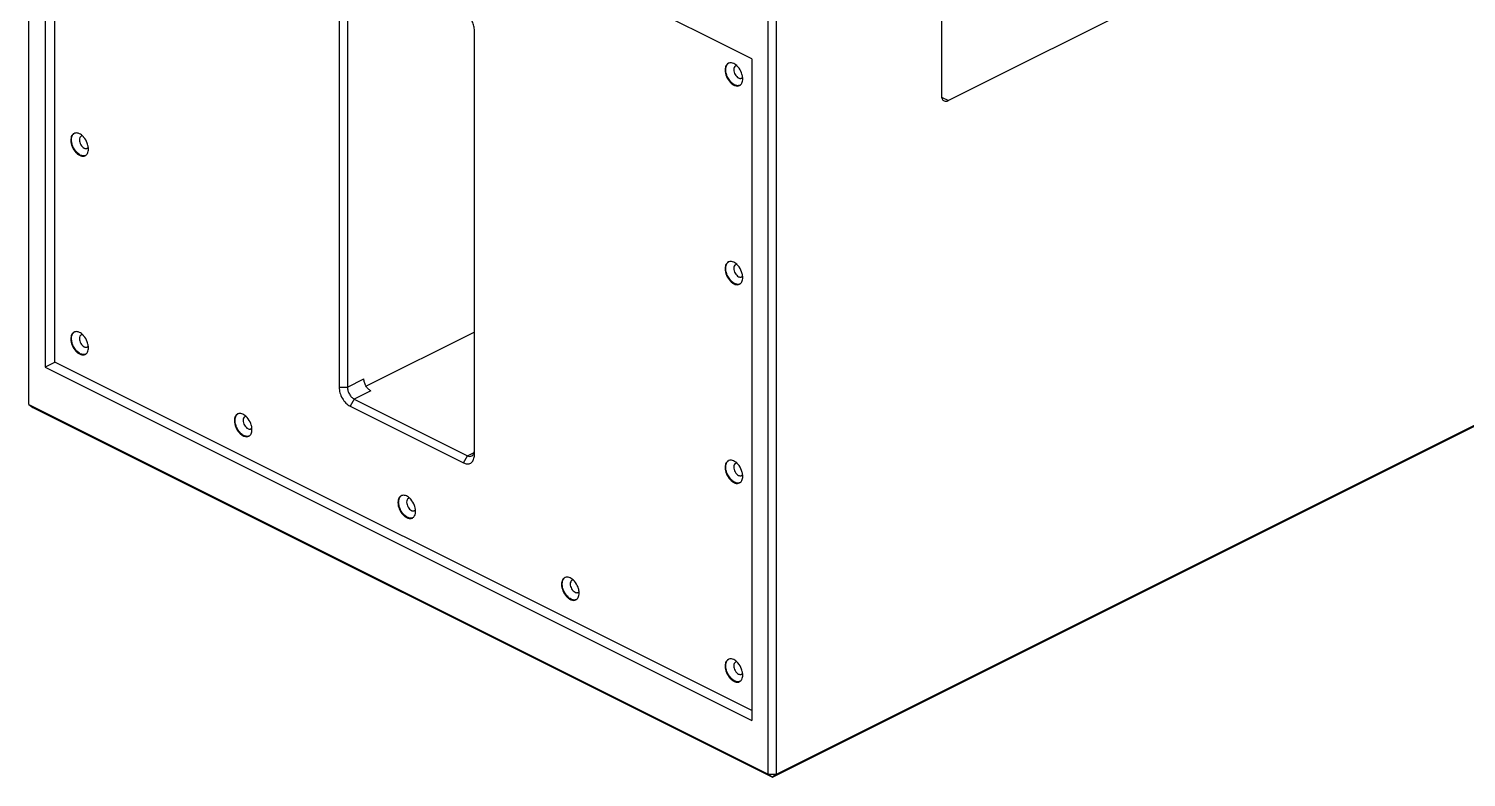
# Model space of a CAD drawing. Header units: millimetres. Extents: x 208114 to 212367, y 170574 to 176275.
# Drawn here: x 211135 to 211904, y 173254 to 173655 of the extents above; entities that cross this region are included whole.
import ezdxf

# ---------------------------------------------------------------- set-up
doc = ezdxf.new("R2010")
doc.units = ezdxf.units.MM
doc.header["$LTSCALE"] = 10

msp = doc.modelspace()

# ---------------------------------------------------------------- linework, layer by layer
for p, q in [((211134.78, 173453.59), (211134.78, 173871.95)), ((211521.63, 173638.48), (211143.6, 173827.49)), ((211143.6, 173827.49), (211143.6, 173473.5)), ((211148.75, 173476.24), (211148.75, 173824.92)), ((211887.89, 173746.63), (211626.8, 173616.08)), ((211623.12, 173716.03), (211623.12, 173618.75)), ((211300.84, 173689.78), (211300.84, 173462.8)), ((211305.26, 173689.78), (211305.26, 173462.8)), ((211530.45, 173255.76), (211530.45, 173671.9)), ((211534.87, 173255.76), (211534.87, 173671.9)), ((211373.21, 173426.61), (211373.21, 173653.6)), ((211521.63, 173638.48), (211521.63, 173284.49)), ((211623.2, 173617.88), (211626.8, 173616.08)), ((211373.21, 173492.27), (211315.28, 173463.3)), ((211534.87, 173255.76), (211998.21, 173487.42)), ((211532.66, 173254.16), (211996, 173485.83)), ((211148.92, 173476.16), (211143.6, 173473.5)), ((211143.6, 173473.5), (211521.63, 173284.49)), ((211521.63, 173289.8), (211148.75, 173476.24)), ((211305.26, 173462.8), (211314.08, 173467.21)), ((211300.84, 173462.8), (211305.26, 173462.8)), ((211317.76, 173460.87), (211308.94, 173456.45)), ((211134.78, 173453.59), (211530.45, 173255.76)), ((211134.78, 173453.59), (211136.99, 173451.99)), ((211136.99, 173451.99), (211532.66, 173254.16)), ((211308.94, 173456.45), (211306.73, 173452.65)), ((211306.73, 173452.65), (211367.33, 173422.35)), ((211308.94, 173456.45), (211369.54, 173426.15)), ((211367.33, 173422.35), (211369.54, 173426.15)), ((211369.54, 173426.15), (211373.13, 173427.95)), ((211530.45, 173255.76), (211534.87, 173255.76)), ((211530.45, 173255.76), (211532.66, 173254.16)), ((211534.87, 173255.76), (211532.66, 173254.16))]:
    msp.add_line(p, q)
for centre, radius, start, end in [((211510.21, 173633.83), 2.5, 110.59921, 116.59461), ((211515.58, 173629.34), 1.38, 296.56026, 305.93559), ((211160.13, 173596.3), 2.5, 110.65727, 116.59214), ((211165.5, 173591.8), 1.38, 296.56026, 305.93559), ((211510.21, 173527.54), 2.5, 110.59921, 116.59461), ((211515.58, 173523.05), 1.38, 296.56026, 305.93559), ((211160.13, 173490.01), 2.5, 110.59921, 116.59461), ((211165.5, 173485.51), 1.38, 296.56026, 305.93559), ((211247.65, 173446.25), 2.5, 110.65727, 116.59214), ((211253.02, 173441.75), 1.38, 296.56026, 305.93559), ((211364.98, 173426.61), 8.24, 355.11215, 0.04405), ((211510.21, 173421.26), 2.5, 110.65727, 116.59214), ((211515.58, 173416.76), 1.38, 296.56026, 305.93559), ((211335.17, 173402.49), 2.5, 110.65727, 116.59214), ((211340.54, 173397.99), 1.38, 296.56026, 305.93559), ((211422.69, 173358.73), 2.5, 110.65727, 116.59214), ((211428.06, 173354.23), 1.38, 296.56026, 305.93559), ((211510.21, 173314.97), 2.5, 110.59921, 116.59461), ((211515.58, 173310.47), 1.38, 296.56026, 305.93559)]:
    msp.add_arc(centre, radius, start, end)
for points, knots in [([(211373.21, 173653.6), (211373.21, 173654.4), (211372.99, 173656.05), (211371.89, 173659.2), (211370.4, 173661.36), (211369.15, 173662.48)], [0, 0, 0, 0, 0.239003, 0.495843, 1, 1, 1, 1]), ([(211509.09, 173636.06), (211508.82, 173635.93), (211508.31, 173635.54), (211507.76, 173634.69), (211507.43, 173633.64), (211507.36, 173632.87), (211507.36, 173632.46)], [0, 0, 0, 0, 0.217172, 0.450372, 0.710451, 1, 1, 1, 1]), ([(211507.73, 173632.65), (211507.73, 173633.33), (211507.9, 173634.61), (211508.65, 173635.7), (211509.11, 173636.04)], [0, 0, 0, 0, 0.54773, 1, 1, 1, 1]), ([(211513.55, 173634.84), (211513.22, 173635.14), (211512.53, 173635.67), (211511.43, 173636.2), (211510.33, 173636.4), (211509.64, 173636.28), (211509.33, 173636.17)], [0, 0, 0, 0, 0.292329, 0.554774, 0.78788, 1, 1, 1, 1]), ([(211512.94, 173634.62), (211512.64, 173634.47), (211512.1, 173633.84), (211511.99, 173633.07), (211511.99, 173632.65)], [0, 0, 0, 0, 0.448376, 1, 1, 1, 1]), ([(211513.63, 173634.77), (211513.57, 173634.77), (211513.33, 173634.76), (211513.1, 173634.7), (211512.94, 173634.62)], [0, 0, 0, 0, 0.259294, 1, 1, 1, 1]), ([(211514.23, 173634.15), (211514.17, 173634.22), (211513.96, 173634.45), (211513.73, 173634.68), (211513.55, 173634.84)], [0, 0, 0, 0, 0.254321, 1, 1, 1, 1]), ([(211516.54, 173629.67), (211516.44, 173630.08), (211515.95, 173631.7), (211515.07, 173633.2), (211514.23, 173634.15)], [0, 0, 0, 0, 0.248966, 1, 1, 1, 1]), ([(211507.36, 173632.46), (211507.36, 173631.29), (211507.93, 173628.89), (211509.52, 173626.33), (211511.22, 173624.79), (211512.55, 173624.06), (211513.87, 173623.8), (211514.7, 173623.98), (211515.05, 173624.16)], [0, 0, 0, 0, 0.274451, 0.560714, 0.691891, 0.808261, 0.909278, 1, 1, 1, 1]), ([(211512.44, 173624.53), (211511.77, 173624.86), (211510.49, 173625.87), (211509.01, 173627.85), (211508.01, 173630.17), (211507.73, 173631.84), (211507.73, 173632.65)], [0, 0, 0, 0, 0.229704, 0.488217, 0.753177, 1, 1, 1, 1]), ([(211511.99, 173632.65), (211511.99, 173632.21), (211512.15, 173631.3), (211512.7, 173630.02), (211513.5, 173628.94), (211514.2, 173628.39), (211514.57, 173628.21)], [0, 0, 0, 0, 0.246793, 0.511785, 0.770324, 1, 1, 1, 1]), ([(211514.57, 173628.21), (211514.65, 173628.17), (211514.96, 173628.03), (211515.3, 173627.95), (211515.55, 173627.96)], [0, 0, 0, 0, 0.268595, 1, 1, 1, 1]), ([(211515.55, 173627.96), (211515.61, 173627.96), (211515.83, 173627.97), (211516.05, 173628.03), (211516.2, 173628.11)], [0, 0, 0, 0, 0.258265, 1, 1, 1, 1]), ([(211515.87, 173624.81), (211516.02, 173624.98), (211516.6, 173625.86), (211516.78, 173626.95), (211516.78, 173627.76)], [0, 0, 0, 0, 0.223321, 1, 1, 1, 1]), ([(211516.71, 173628.71), (211516.7, 173628.79), (211516.66, 173629.11), (211516.6, 173629.43), (211516.54, 173629.67)], [0, 0, 0, 0, 0.245896, 1, 1, 1, 1]), ([(211516.78, 173627.76), (211516.78, 173627.84), (211516.77, 173628.15), (211516.74, 173628.47), (211516.71, 173628.71)], [0, 0, 0, 0, 0.243962, 1, 1, 1, 1]), ([(211514.57, 173624.09), (211514.4, 173624.07), (211513.67, 173624.05), (211512.94, 173624.28), (211512.44, 173624.53)], [0, 0, 0, 0, 0.230902, 1, 1, 1, 1]), ([(211515.05, 173624.16), (211515.28, 173624.27), (211515.57, 173624.48), (211515.81, 173624.74), (211515.87, 173624.81)], [0, 0, 0, 0, 0.743858, 1, 1, 1, 1]), ([(211623.12, 173618.75), (211623.12, 173618.15), (211623.28, 173617.04), (211624.04, 173616.15), (211624.47, 173615.94)], [0, 0, 0, 0, 0.551671, 1, 1, 1, 1]), ([(211624.47, 173615.94), (211624.81, 173615.77), (211625.64, 173615.63), (211626.42, 173615.89), (211626.8, 173616.08)], [0, 0, 0, 0, 0.463873, 1, 1, 1, 1]), ([(211159.01, 173598.53), (211158.74, 173598.39), (211158.23, 173598), (211157.68, 173597.16), (211157.35, 173596.1), (211157.28, 173595.33), (211157.28, 173594.93)], [0, 0, 0, 0, 0.21714, 0.450336, 0.710439, 1, 1, 1, 1]), ([(211157.65, 173595.11), (211157.65, 173595.8), (211157.82, 173597.07), (211158.57, 173598.17), (211159.03, 173598.5)], [0, 0, 0, 0, 0.54773, 1, 1, 1, 1]), ([(211162.36, 173586.99), (211161.69, 173587.33), (211160.41, 173588.33), (211158.93, 173590.31), (211157.93, 173592.64), (211157.65, 173594.31), (211157.65, 173595.11)], [0, 0, 0, 0, 0.229704, 0.488217, 0.753177, 1, 1, 1, 1]), ([(211163.46, 173597.32), (211163.13, 173597.62), (211162.44, 173598.14), (211161.34, 173598.66), (211160.25, 173598.86), (211159.56, 173598.75), (211159.25, 173598.63)], [0, 0, 0, 0, 0.292244, 0.554628, 0.787758, 1, 1, 1, 1]), ([(211162.86, 173597.08), (211162.56, 173596.93), (211162.02, 173596.3), (211161.92, 173595.53), (211161.92, 173595.11)], [0, 0, 0, 0, 0.448376, 1, 1, 1, 1]), ([(211161.92, 173595.11), (211161.92, 173594.67), (211162.07, 173593.76), (211162.62, 173592.49), (211163.43, 173591.4), (211164.13, 173590.85), (211164.49, 173590.67)], [0, 0, 0, 0, 0.246793, 0.511785, 0.770324, 1, 1, 1, 1]), ([(211163.55, 173597.23), (211163.49, 173597.23), (211163.25, 173597.22), (211163.02, 173597.16), (211162.86, 173597.08)], [0, 0, 0, 0, 0.259262, 1, 1, 1, 1]), ([(211164.14, 173596.63), (211164.08, 173596.69), (211163.87, 173596.93), (211163.64, 173597.15), (211163.46, 173597.32)], [0, 0, 0, 0, 0.254355, 1, 1, 1, 1]), ([(211166.46, 173592.13), (211166.37, 173592.55), (211165.87, 173594.17), (211164.98, 173595.68), (211164.14, 173596.63)], [0, 0, 0, 0, 0.24904, 1, 1, 1, 1]), ([(211157.28, 173594.93), (211157.28, 173593.75), (211157.85, 173591.35), (211159.44, 173588.79), (211161.15, 173587.25), (211162.47, 173586.52), (211163.79, 173586.26), (211164.62, 173586.45), (211164.97, 173586.62)], [0, 0, 0, 0, 0.274451, 0.560714, 0.691891, 0.808261, 0.909278, 1, 1, 1, 1]), ([(211164.49, 173590.67), (211164.57, 173590.63), (211164.88, 173590.49), (211165.23, 173590.42), (211165.48, 173590.42)], [0, 0, 0, 0, 0.268595, 1, 1, 1, 1]), ([(211165.48, 173590.42), (211165.53, 173590.42), (211165.75, 173590.43), (211165.97, 173590.49), (211166.12, 173590.57)], [0, 0, 0, 0, 0.258265, 1, 1, 1, 1]), ([(211165.79, 173587.27), (211165.94, 173587.45), (211166.52, 173588.32), (211166.7, 173589.41), (211166.7, 173590.22)], [0, 0, 0, 0, 0.223321, 1, 1, 1, 1]), ([(211166.64, 173591.17), (211166.63, 173591.25), (211166.58, 173591.57), (211166.52, 173591.9), (211166.46, 173592.13)], [0, 0, 0, 0, 0.245889, 1, 1, 1, 1]), ([(211166.7, 173590.22), (211166.7, 173590.3), (211166.69, 173590.62), (211166.67, 173590.93), (211166.64, 173591.17)], [0, 0, 0, 0, 0.243954, 1, 1, 1, 1]), ([(211164.5, 173586.55), (211164.33, 173586.53), (211163.59, 173586.51), (211162.86, 173586.74), (211162.36, 173586.99)], [0, 0, 0, 0, 0.230902, 1, 1, 1, 1]), ([(211164.97, 173586.62), (211165.2, 173586.74), (211165.49, 173586.95), (211165.73, 173587.2), (211165.79, 173587.27)], [0, 0, 0, 0, 0.743858, 1, 1, 1, 1]), ([(211509.09, 173529.78), (211508.82, 173529.64), (211508.31, 173529.25), (211507.76, 173528.41), (211507.43, 173527.35), (211507.36, 173526.58), (211507.36, 173526.18)], [0, 0, 0, 0, 0.217172, 0.450372, 0.710451, 1, 1, 1, 1]), ([(211507.36, 173526.18), (211507.36, 173525), (211507.93, 173522.6), (211509.52, 173520.04), (211511.22, 173518.5), (211512.55, 173517.77), (211513.87, 173517.51), (211514.7, 173517.7), (211515.05, 173517.87)], [0, 0, 0, 0, 0.274458, 0.560727, 0.691904, 0.808273, 0.909286, 1, 1, 1, 1]), ([(211507.73, 173526.36), (211507.73, 173527.05), (211507.9, 173528.32), (211508.65, 173529.42), (211509.11, 173529.75)], [0, 0, 0, 0, 0.54773, 1, 1, 1, 1]), ([(211512.44, 173518.24), (211511.77, 173518.58), (211510.49, 173519.58), (211509.01, 173521.56), (211508.01, 173523.89), (211507.73, 173525.56), (211507.73, 173526.36)], [0, 0, 0, 0, 0.229704, 0.488217, 0.753177, 1, 1, 1, 1]), ([(211513.55, 173528.55), (211513.22, 173528.85), (211512.53, 173529.38), (211511.43, 173529.91), (211510.33, 173530.11), (211509.64, 173530), (211509.33, 173529.88)], [0, 0, 0, 0, 0.292329, 0.554774, 0.78788, 1, 1, 1, 1]), ([(211512.94, 173528.33), (211512.64, 173528.18), (211512.1, 173527.55), (211511.99, 173526.78), (211511.99, 173526.36)], [0, 0, 0, 0, 0.448376, 1, 1, 1, 1]), ([(211511.99, 173526.36), (211511.99, 173525.92), (211512.15, 173525.01), (211512.7, 173523.74), (211513.5, 173522.65), (211514.2, 173522.1), (211514.57, 173521.92)], [0, 0, 0, 0, 0.246793, 0.511785, 0.770324, 1, 1, 1, 1]), ([(211513.63, 173528.48), (211513.57, 173528.48), (211513.33, 173528.47), (211513.1, 173528.41), (211512.94, 173528.33)], [0, 0, 0, 0, 0.259294, 1, 1, 1, 1]), ([(211514.23, 173527.87), (211514.17, 173527.93), (211513.96, 173528.16), (211513.73, 173528.39), (211513.55, 173528.55)], [0, 0, 0, 0, 0.254321, 1, 1, 1, 1]), ([(211516.54, 173523.38), (211516.44, 173523.79), (211515.95, 173525.41), (211515.07, 173526.91), (211514.23, 173527.87)], [0, 0, 0, 0, 0.248966, 1, 1, 1, 1]), ([(211514.57, 173517.8), (211514.4, 173517.78), (211513.67, 173517.76), (211512.94, 173517.99), (211512.44, 173518.24)], [0, 0, 0, 0, 0.230902, 1, 1, 1, 1]), ([(211514.57, 173521.92), (211514.65, 173521.88), (211514.96, 173521.74), (211515.3, 173521.67), (211515.55, 173521.67)], [0, 0, 0, 0, 0.268595, 1, 1, 1, 1]), ([(211515.05, 173517.87), (211515.27, 173517.98), (211515.56, 173518.19), (211515.8, 173518.44), (211515.85, 173518.5)], [0, 0, 0, 0, 0.744044, 1, 1, 1, 1]), ([(211515.55, 173521.67), (211515.61, 173521.67), (211515.83, 173521.68), (211516.05, 173521.74), (211516.2, 173521.82)], [0, 0, 0, 0, 0.258265, 1, 1, 1, 1]), ([(211515.85, 173518.5), (211516.01, 173518.68), (211516.6, 173519.56), (211516.78, 173520.66), (211516.78, 173521.47)], [0, 0, 0, 0, 0.223181, 1, 1, 1, 1]), ([(211516.71, 173522.42), (211516.7, 173522.5), (211516.66, 173522.82), (211516.6, 173523.14), (211516.54, 173523.38)], [0, 0, 0, 0, 0.245896, 1, 1, 1, 1]), ([(211516.78, 173521.47), (211516.78, 173521.55), (211516.77, 173521.86), (211516.74, 173522.18), (211516.71, 173522.42)], [0, 0, 0, 0, 0.243962, 1, 1, 1, 1]), ([(211159.01, 173492.24), (211158.74, 173492.1), (211158.23, 173491.71), (211157.68, 173490.87), (211157.35, 173489.81), (211157.28, 173489.04), (211157.28, 173488.64)], [0, 0, 0, 0, 0.217172, 0.450372, 0.710451, 1, 1, 1, 1]), ([(211157.28, 173488.64), (211157.28, 173487.46), (211157.85, 173485.07), (211159.44, 173482.5), (211161.15, 173480.96), (211162.47, 173480.23), (211163.79, 173479.97), (211164.62, 173480.16), (211164.97, 173480.33)], [0, 0, 0, 0, 0.274451, 0.560714, 0.691891, 0.808261, 0.909278, 1, 1, 1, 1]), ([(211157.65, 173488.82), (211157.65, 173489.51), (211157.82, 173490.78), (211158.57, 173491.88), (211159.03, 173492.21)], [0, 0, 0, 0, 0.54773, 1, 1, 1, 1]), ([(211162.36, 173480.7), (211161.69, 173481.04), (211160.41, 173482.04), (211158.93, 173484.03), (211157.93, 173486.35), (211157.65, 173488.02), (211157.65, 173488.82)], [0, 0, 0, 0, 0.229704, 0.488217, 0.753177, 1, 1, 1, 1]), ([(211163.48, 173491.01), (211163.14, 173491.32), (211162.46, 173491.84), (211161.35, 173492.37), (211160.26, 173492.57), (211159.56, 173492.46), (211159.25, 173492.34)], [0, 0, 0, 0, 0.292329, 0.554774, 0.78788, 1, 1, 1, 1]), ([(211162.86, 173490.79), (211162.56, 173490.64), (211162.02, 173490.02), (211161.92, 173489.24), (211161.92, 173488.82)], [0, 0, 0, 0, 0.448376, 1, 1, 1, 1]), ([(211161.92, 173488.82), (211161.92, 173488.38), (211162.07, 173487.47), (211162.62, 173486.2), (211163.43, 173485.11), (211164.13, 173484.57), (211164.49, 173484.38)], [0, 0, 0, 0, 0.246793, 0.511785, 0.770324, 1, 1, 1, 1]), ([(211163.55, 173490.94), (211163.49, 173490.94), (211163.25, 173490.93), (211163.02, 173490.87), (211162.86, 173490.79)], [0, 0, 0, 0, 0.259294, 1, 1, 1, 1]), ([(211164.15, 173490.33), (211164.1, 173490.39), (211163.88, 173490.63), (211163.65, 173490.85), (211163.48, 173491.01)], [0, 0, 0, 0, 0.254321, 1, 1, 1, 1]), ([(211166.46, 173485.84), (211166.37, 173486.25), (211165.87, 173487.87), (211164.99, 173489.38), (211164.15, 173490.33)], [0, 0, 0, 0, 0.248966, 1, 1, 1, 1]), ([(211164.5, 173480.26), (211164.33, 173480.24), (211163.59, 173480.22), (211162.86, 173480.45), (211162.36, 173480.7)], [0, 0, 0, 0, 0.230902, 1, 1, 1, 1]), ([(211164.49, 173484.38), (211164.57, 173484.34), (211164.88, 173484.2), (211165.23, 173484.13), (211165.48, 173484.13)], [0, 0, 0, 0, 0.268595, 1, 1, 1, 1]), ([(211164.97, 173480.33), (211165.2, 173480.45), (211165.49, 173480.66), (211165.73, 173480.91), (211165.79, 173480.98)], [0, 0, 0, 0, 0.743858, 1, 1, 1, 1]), ([(211165.48, 173484.13), (211165.53, 173484.13), (211165.75, 173484.14), (211165.97, 173484.21), (211166.12, 173484.28)], [0, 0, 0, 0, 0.258265, 1, 1, 1, 1]), ([(211165.79, 173480.98), (211165.94, 173481.16), (211166.52, 173482.03), (211166.7, 173483.12), (211166.7, 173483.93)], [0, 0, 0, 0, 0.223321, 1, 1, 1, 1]), ([(211166.64, 173484.88), (211166.63, 173484.96), (211166.58, 173485.28), (211166.52, 173485.6), (211166.46, 173485.84)], [0, 0, 0, 0, 0.245896, 1, 1, 1, 1]), ([(211166.7, 173483.93), (211166.7, 173484.01), (211166.69, 173484.33), (211166.67, 173484.64), (211166.64, 173484.88)], [0, 0, 0, 0, 0.243962, 1, 1, 1, 1]), ([(211317.76, 173460.87), (211317.24, 173461.13), (211316.24, 173461.91), (211315.09, 173463.46), (211314.3, 173465.28), (211314.08, 173466.58), (211314.08, 173467.21)], [0, 0, 0, 0, 0.229709, 0.488217, 0.753171, 1, 1, 1, 1]), ([(211300.84, 173462.8), (211300.84, 173461.79), (211301.19, 173459.7), (211302.45, 173456.8), (211304.29, 173454.32), (211305.89, 173453.07), (211306.73, 173452.65)], [0, 0, 0, 0, 0.246829, 0.511783, 0.770291, 1, 1, 1, 1]), ([(211305.26, 173462.8), (211305.26, 173462.17), (211305.47, 173460.86), (211306.26, 173459.05), (211307.41, 173457.5), (211308.41, 173456.72), (211308.94, 173456.45)], [0, 0, 0, 0, 0.246823, 0.511783, 0.770296, 1, 1, 1, 1]), ([(211246.53, 173448.48), (211246.26, 173448.34), (211245.75, 173447.95), (211245.2, 173447.11), (211244.87, 173446.05), (211244.8, 173445.28), (211244.8, 173444.88)], [0, 0, 0, 0, 0.21714, 0.450336, 0.710439, 1, 1, 1, 1]), ([(211244.8, 173444.88), (211244.8, 173443.7), (211245.37, 173441.31), (211246.96, 173438.74), (211248.67, 173437.2), (211249.99, 173436.47), (211251.31, 173436.21), (211252.14, 173436.4), (211252.49, 173436.57)], [0, 0, 0, 0, 0.274458, 0.560727, 0.691904, 0.808273, 0.909286, 1, 1, 1, 1]), ([(211245.17, 173445.06), (211245.17, 173445.75), (211245.34, 173447.02), (211246.09, 173448.12), (211246.55, 173448.45)], [0, 0, 0, 0, 0.54773, 1, 1, 1, 1]), ([(211249.88, 173436.94), (211249.21, 173437.28), (211247.93, 173438.28), (211246.45, 173440.27), (211245.45, 173442.59), (211245.17, 173444.26), (211245.17, 173445.06)], [0, 0, 0, 0, 0.229704, 0.488217, 0.753177, 1, 1, 1, 1]), ([(211250.98, 173447.27), (211250.65, 173447.57), (211249.96, 173448.09), (211248.86, 173448.61), (211247.77, 173448.81), (211247.08, 173448.7), (211246.77, 173448.58)], [0, 0, 0, 0, 0.292244, 0.554628, 0.787758, 1, 1, 1, 1]), ([(211250.38, 173447.03), (211250.08, 173446.88), (211249.54, 173446.26), (211249.44, 173445.48), (211249.44, 173445.06)], [0, 0, 0, 0, 0.448376, 1, 1, 1, 1]), ([(211249.44, 173445.06), (211249.44, 173444.62), (211249.59, 173443.71), (211250.14, 173442.44), (211250.95, 173441.35), (211251.64, 173440.81), (211252.01, 173440.62)], [0, 0, 0, 0, 0.246793, 0.511785, 0.770324, 1, 1, 1, 1]), ([(211251.07, 173447.18), (211251.01, 173447.18), (211250.77, 173447.17), (211250.54, 173447.11), (211250.38, 173447.03)], [0, 0, 0, 0, 0.259262, 1, 1, 1, 1]), ([(211251.66, 173446.58), (211251.6, 173446.64), (211251.39, 173446.88), (211251.16, 173447.11), (211250.98, 173447.27)], [0, 0, 0, 0, 0.254355, 1, 1, 1, 1]), ([(211253.98, 173442.09), (211253.89, 173442.5), (211253.39, 173444.12), (211252.5, 173445.63), (211251.66, 173446.58)], [0, 0, 0, 0, 0.24904, 1, 1, 1, 1]), ([(211254.16, 173441.12), (211254.15, 173441.2), (211254.1, 173441.53), (211254.04, 173441.85), (211253.98, 173442.09)], [0, 0, 0, 0, 0.245889, 1, 1, 1, 1]), ([(211252.01, 173436.5), (211251.85, 173436.48), (211251.11, 173436.46), (211250.38, 173436.69), (211249.88, 173436.94)], [0, 0, 0, 0, 0.230902, 1, 1, 1, 1]), ([(211252.01, 173440.62), (211252.09, 173440.58), (211252.4, 173440.44), (211252.75, 173440.37), (211253, 173440.37)], [0, 0, 0, 0, 0.268595, 1, 1, 1, 1]), ([(211252.49, 173436.57), (211252.72, 173436.69), (211253, 173436.89), (211253.24, 173437.14), (211253.3, 173437.21)], [0, 0, 0, 0, 0.744044, 1, 1, 1, 1]), ([(211253, 173440.37), (211253.05, 173440.37), (211253.27, 173440.38), (211253.49, 173440.45), (211253.64, 173440.52)], [0, 0, 0, 0, 0.258265, 1, 1, 1, 1]), ([(211253.3, 173437.21), (211253.45, 173437.38), (211254.04, 173438.26), (211254.22, 173439.36), (211254.22, 173440.17)], [0, 0, 0, 0, 0.223181, 1, 1, 1, 1]), ([(211254.22, 173440.17), (211254.22, 173440.25), (211254.21, 173440.57), (211254.19, 173440.89), (211254.16, 173441.12)], [0, 0, 0, 0, 0.243954, 1, 1, 1, 1]), ([(211367.33, 173422.35), (211367.98, 173422.02), (211369.03, 173421.69), (211370.41, 173421.82), (211371.31, 173422.2), (211372.06, 173422.83), (211372.86, 173424.02), (211373.12, 173425.14), (211373.18, 173425.9)], [0, 0, 0, 0, 0.261789, 0.378036, 0.489876, 0.603431, 0.724262, 1, 1, 1, 1]), ([(211369.54, 173426.15), (211369.92, 173425.96), (211370.7, 173425.7), (211371.53, 173425.84), (211371.86, 173426.01)], [0, 0, 0, 0, 0.536339, 1, 1, 1, 1]), ([(211371.86, 173426.01), (211371.96, 173426.05), (211372.35, 173426.29), (211372.65, 173426.67), (211372.81, 173426.97)], [0, 0, 0, 0, 0.2415, 1, 1, 1, 1]), ([(211372.81, 173426.97), (211372.86, 173427.06), (211373.03, 173427.43), (211373.13, 173427.83), (211373.17, 173428.14)], [0, 0, 0, 0, 0.235524, 1, 1, 1, 1]), ([(211509.09, 173423.49), (211508.82, 173423.35), (211508.31, 173422.96), (211507.76, 173422.12), (211507.43, 173421.06), (211507.36, 173420.29), (211507.36, 173419.89)], [0, 0, 0, 0, 0.21714, 0.450336, 0.710439, 1, 1, 1, 1]), ([(211507.36, 173419.89), (211507.36, 173418.71), (211507.93, 173416.32), (211509.52, 173413.75), (211511.22, 173412.21), (211512.55, 173411.48), (211513.87, 173411.22), (211514.7, 173411.41), (211515.05, 173411.58)], [0, 0, 0, 0, 0.274451, 0.560714, 0.691891, 0.808261, 0.909278, 1, 1, 1, 1]), ([(211507.73, 173420.07), (211507.73, 173420.76), (211507.9, 173422.03), (211508.65, 173423.13), (211509.11, 173423.46)], [0, 0, 0, 0, 0.54773, 1, 1, 1, 1]), ([(211512.44, 173411.95), (211511.77, 173412.29), (211510.49, 173413.29), (211509.01, 173415.28), (211508.01, 173417.6), (211507.73, 173419.27), (211507.73, 173420.07)], [0, 0, 0, 0, 0.229704, 0.488217, 0.753177, 1, 1, 1, 1]), ([(211513.54, 173422.28), (211513.2, 173422.58), (211512.52, 173423.1), (211511.42, 173423.62), (211510.33, 173423.82), (211509.63, 173423.71), (211509.33, 173423.59)], [0, 0, 0, 0, 0.292244, 0.554628, 0.787758, 1, 1, 1, 1]), ([(211512.94, 173422.04), (211512.64, 173421.89), (211512.1, 173421.27), (211511.99, 173420.49), (211511.99, 173420.07)], [0, 0, 0, 0, 0.448376, 1, 1, 1, 1]), ([(211511.99, 173420.07), (211511.99, 173419.63), (211512.15, 173418.72), (211512.7, 173417.45), (211513.5, 173416.36), (211514.2, 173415.82), (211514.57, 173415.63)], [0, 0, 0, 0, 0.246793, 0.511785, 0.770324, 1, 1, 1, 1]), ([(211513.63, 173422.19), (211513.57, 173422.19), (211513.33, 173422.18), (211513.1, 173422.12), (211512.94, 173422.04)], [0, 0, 0, 0, 0.259262, 1, 1, 1, 1]), ([(211514.21, 173421.59), (211514.16, 173421.65), (211513.94, 173421.89), (211513.72, 173422.12), (211513.54, 173422.28)], [0, 0, 0, 0, 0.254355, 1, 1, 1, 1]), ([(211516.54, 173417.1), (211516.44, 173417.51), (211515.94, 173419.13), (211515.06, 173420.64), (211514.21, 173421.59)], [0, 0, 0, 0, 0.24904, 1, 1, 1, 1]), ([(211514.57, 173411.51), (211514.4, 173411.49), (211513.67, 173411.47), (211512.94, 173411.7), (211512.44, 173411.95)], [0, 0, 0, 0, 0.230902, 1, 1, 1, 1]), ([(211514.57, 173415.63), (211514.65, 173415.59), (211514.96, 173415.45), (211515.3, 173415.38), (211515.55, 173415.38)], [0, 0, 0, 0, 0.268595, 1, 1, 1, 1]), ([(211515.05, 173411.58), (211515.28, 173411.7), (211515.57, 173411.91), (211515.81, 173412.16), (211515.87, 173412.23)], [0, 0, 0, 0, 0.743858, 1, 1, 1, 1]), ([(211515.55, 173415.38), (211515.61, 173415.38), (211515.83, 173415.39), (211516.05, 173415.46), (211516.2, 173415.53)], [0, 0, 0, 0, 0.258265, 1, 1, 1, 1]), ([(211515.87, 173412.23), (211516.02, 173412.41), (211516.6, 173413.28), (211516.78, 173414.37), (211516.78, 173415.18)], [0, 0, 0, 0, 0.223321, 1, 1, 1, 1]), ([(211516.71, 173416.13), (211516.7, 173416.21), (211516.66, 173416.54), (211516.6, 173416.86), (211516.54, 173417.1)], [0, 0, 0, 0, 0.245889, 1, 1, 1, 1]), ([(211516.78, 173415.18), (211516.78, 173415.26), (211516.77, 173415.58), (211516.74, 173415.9), (211516.71, 173416.13)], [0, 0, 0, 0, 0.243954, 1, 1, 1, 1]), ([(211334.05, 173404.72), (211333.78, 173404.58), (211333.27, 173404.19), (211332.72, 173403.35), (211332.39, 173402.29), (211332.32, 173401.52), (211332.32, 173401.12)], [0, 0, 0, 0, 0.21714, 0.450336, 0.710439, 1, 1, 1, 1]), ([(211332.69, 173401.3), (211332.69, 173401.99), (211332.86, 173403.26), (211333.61, 173404.36), (211334.07, 173404.69)], [0, 0, 0, 0, 0.54773, 1, 1, 1, 1]), ([(211338.5, 173403.51), (211338.17, 173403.81), (211337.48, 173404.33), (211336.38, 173404.85), (211335.29, 173405.05), (211334.6, 173404.94), (211334.29, 173404.82)], [0, 0, 0, 0, 0.292244, 0.554628, 0.787758, 1, 1, 1, 1]), ([(211337.9, 173403.27), (211337.6, 173403.12), (211337.06, 173402.5), (211336.96, 173401.72), (211336.96, 173401.3)], [0, 0, 0, 0, 0.448376, 1, 1, 1, 1]), ([(211338.59, 173403.42), (211338.53, 173403.42), (211338.29, 173403.41), (211338.06, 173403.35), (211337.9, 173403.27)], [0, 0, 0, 0, 0.259262, 1, 1, 1, 1]), ([(211339.17, 173402.82), (211339.12, 173402.88), (211338.91, 173403.12), (211338.68, 173403.35), (211338.5, 173403.51)], [0, 0, 0, 0, 0.254355, 1, 1, 1, 1]), ([(211341.5, 173398.33), (211341.4, 173398.74), (211340.91, 173400.36), (211340.02, 173401.87), (211339.17, 173402.82)], [0, 0, 0, 0, 0.24904, 1, 1, 1, 1]), ([(211332.32, 173401.12), (211332.32, 173399.95), (211332.89, 173397.55), (211334.48, 173394.98), (211336.19, 173393.44), (211337.51, 173392.72), (211338.83, 173392.45), (211339.66, 173392.64), (211340.01, 173392.81)], [0, 0, 0, 0, 0.274458, 0.560727, 0.691904, 0.808273, 0.909286, 1, 1, 1, 1]), ([(211337.4, 173393.18), (211336.73, 173393.52), (211335.45, 173394.52), (211333.97, 173396.51), (211332.97, 173398.83), (211332.69, 173400.5), (211332.69, 173401.3)], [0, 0, 0, 0, 0.229704, 0.488217, 0.753177, 1, 1, 1, 1]), ([(211336.96, 173401.3), (211336.96, 173400.86), (211337.11, 173399.95), (211337.66, 173398.68), (211338.46, 173397.59), (211339.16, 173397.05), (211339.53, 173396.86)], [0, 0, 0, 0, 0.246793, 0.511785, 0.770324, 1, 1, 1, 1]), ([(211339.53, 173396.86), (211339.61, 173396.82), (211339.92, 173396.68), (211340.27, 173396.61), (211340.52, 173396.61)], [0, 0, 0, 0, 0.268595, 1, 1, 1, 1]), ([(211340.52, 173396.61), (211340.57, 173396.61), (211340.79, 173396.62), (211341.01, 173396.69), (211341.16, 173396.76)], [0, 0, 0, 0, 0.258265, 1, 1, 1, 1]), ([(211340.82, 173393.45), (211340.97, 173393.62), (211341.56, 173394.5), (211341.74, 173395.6), (211341.74, 173396.41)], [0, 0, 0, 0, 0.223181, 1, 1, 1, 1]), ([(211341.68, 173397.37), (211341.67, 173397.44), (211341.62, 173397.77), (211341.56, 173398.09), (211341.5, 173398.33)], [0, 0, 0, 0, 0.245889, 1, 1, 1, 1]), ([(211341.74, 173396.41), (211341.74, 173396.49), (211341.73, 173396.81), (211341.71, 173397.13), (211341.68, 173397.37)], [0, 0, 0, 0, 0.243954, 1, 1, 1, 1]), ([(211339.53, 173392.74), (211339.37, 173392.72), (211338.63, 173392.7), (211337.9, 173392.93), (211337.4, 173393.18)], [0, 0, 0, 0, 0.230902, 1, 1, 1, 1]), ([(211340.01, 173392.81), (211340.24, 173392.93), (211340.52, 173393.13), (211340.76, 173393.38), (211340.82, 173393.45)], [0, 0, 0, 0, 0.744044, 1, 1, 1, 1]), ([(211421.57, 173360.96), (211421.3, 173360.82), (211420.79, 173360.43), (211420.24, 173359.59), (211419.91, 173358.53), (211419.84, 173357.76), (211419.84, 173357.36)], [0, 0, 0, 0, 0.21714, 0.450336, 0.710439, 1, 1, 1, 1]), ([(211419.84, 173357.36), (211419.84, 173356.19), (211420.41, 173353.79), (211422, 173351.22), (211423.71, 173349.68), (211425.03, 173348.96), (211426.35, 173348.69), (211427.18, 173348.88), (211427.53, 173349.05)], [0, 0, 0, 0, 0.274458, 0.560727, 0.691904, 0.808273, 0.909286, 1, 1, 1, 1]), ([(211420.21, 173357.54), (211420.21, 173358.23), (211420.38, 173359.5), (211421.13, 173360.6), (211421.59, 173360.93)], [0, 0, 0, 0, 0.54773, 1, 1, 1, 1]), ([(211424.92, 173349.42), (211424.25, 173349.76), (211422.97, 173350.76), (211421.49, 173352.75), (211420.49, 173355.07), (211420.21, 173356.74), (211420.21, 173357.54)], [0, 0, 0, 0, 0.229704, 0.488217, 0.753177, 1, 1, 1, 1]), ([(211426.02, 173359.75), (211425.68, 173360.05), (211425, 173360.57), (211423.9, 173361.09), (211422.81, 173361.29), (211422.11, 173361.18), (211421.81, 173361.06)], [0, 0, 0, 0, 0.292244, 0.554628, 0.787758, 1, 1, 1, 1]), ([(211425.42, 173359.51), (211425.12, 173359.36), (211424.58, 173358.74), (211424.48, 173357.96), (211424.48, 173357.54)], [0, 0, 0, 0, 0.448376, 1, 1, 1, 1]), ([(211424.48, 173357.54), (211424.48, 173357.1), (211424.63, 173356.19), (211425.18, 173354.92), (211425.98, 173353.83), (211426.68, 173353.29), (211427.05, 173353.1)], [0, 0, 0, 0, 0.246793, 0.511785, 0.770324, 1, 1, 1, 1]), ([(211426.11, 173359.66), (211426.05, 173359.66), (211425.81, 173359.65), (211425.58, 173359.59), (211425.42, 173359.51)], [0, 0, 0, 0, 0.259262, 1, 1, 1, 1]), ([(211426.69, 173359.06), (211426.64, 173359.13), (211426.42, 173359.36), (211426.2, 173359.59), (211426.02, 173359.75)], [0, 0, 0, 0, 0.254355, 1, 1, 1, 1]), ([(211429.02, 173354.57), (211428.92, 173354.98), (211428.43, 173356.6), (211427.54, 173358.11), (211426.69, 173359.06)], [0, 0, 0, 0, 0.24904, 1, 1, 1, 1]), ([(211427.05, 173348.98), (211426.89, 173348.96), (211426.15, 173348.94), (211425.42, 173349.17), (211424.92, 173349.42)], [0, 0, 0, 0, 0.230902, 1, 1, 1, 1]), ([(211427.05, 173353.1), (211427.13, 173353.06), (211427.44, 173352.93), (211427.79, 173352.85), (211428.03, 173352.85)], [0, 0, 0, 0, 0.268595, 1, 1, 1, 1]), ([(211427.53, 173349.05), (211427.75, 173349.17), (211428.04, 173349.37), (211428.28, 173349.62), (211428.34, 173349.69)], [0, 0, 0, 0, 0.744044, 1, 1, 1, 1]), ([(211428.03, 173352.85), (211428.09, 173352.85), (211428.31, 173352.86), (211428.53, 173352.93), (211428.68, 173353)], [0, 0, 0, 0, 0.258265, 1, 1, 1, 1]), ([(211428.34, 173349.69), (211428.49, 173349.86), (211429.08, 173350.74), (211429.26, 173351.84), (211429.26, 173352.65)], [0, 0, 0, 0, 0.223181, 1, 1, 1, 1]), ([(211429.19, 173353.61), (211429.19, 173353.68), (211429.14, 173354.01), (211429.08, 173354.33), (211429.02, 173354.57)], [0, 0, 0, 0, 0.245889, 1, 1, 1, 1]), ([(211429.26, 173352.65), (211429.26, 173352.73), (211429.25, 173353.05), (211429.22, 173353.37), (211429.19, 173353.61)], [0, 0, 0, 0, 0.243954, 1, 1, 1, 1]), ([(211509.09, 173317.2), (211508.82, 173317.06), (211508.31, 173316.67), (211507.76, 173315.83), (211507.43, 173314.78), (211507.36, 173314), (211507.36, 173313.6)], [0, 0, 0, 0, 0.217172, 0.450372, 0.710451, 1, 1, 1, 1]), ([(211507.36, 173313.6), (211507.36, 173312.43), (211507.93, 173310.03), (211509.52, 173307.46), (211511.22, 173305.92), (211512.55, 173305.2), (211513.87, 173304.93), (211514.7, 173305.12), (211515.05, 173305.29)], [0, 0, 0, 0, 0.274451, 0.560714, 0.691891, 0.808261, 0.909278, 1, 1, 1, 1]), ([(211507.73, 173313.78), (211507.73, 173314.47), (211507.9, 173315.74), (211508.65, 173316.84), (211509.11, 173317.17)], [0, 0, 0, 0, 0.54773, 1, 1, 1, 1]), ([(211512.44, 173305.67), (211511.77, 173306), (211510.49, 173307), (211509.01, 173308.99), (211508.01, 173311.31), (211507.73, 173312.98), (211507.73, 173313.78)], [0, 0, 0, 0, 0.229704, 0.488217, 0.753177, 1, 1, 1, 1]), ([(211513.55, 173315.97), (211513.22, 173316.28), (211512.53, 173316.8), (211511.43, 173317.33), (211510.33, 173317.53), (211509.64, 173317.42), (211509.33, 173317.3)], [0, 0, 0, 0, 0.292329, 0.554774, 0.78788, 1, 1, 1, 1]), ([(211512.94, 173315.75), (211512.64, 173315.6), (211512.1, 173314.98), (211511.99, 173314.2), (211511.99, 173313.78)], [0, 0, 0, 0, 0.448376, 1, 1, 1, 1]), ([(211511.99, 173313.78), (211511.99, 173313.34), (211512.15, 173312.43), (211512.7, 173311.16), (211513.5, 173310.07), (211514.2, 173309.53), (211514.57, 173309.34)], [0, 0, 0, 0, 0.246793, 0.511785, 0.770324, 1, 1, 1, 1]), ([(211513.63, 173315.9), (211513.57, 173315.9), (211513.33, 173315.89), (211513.1, 173315.83), (211512.94, 173315.75)], [0, 0, 0, 0, 0.259294, 1, 1, 1, 1]), ([(211514.23, 173315.29), (211514.17, 173315.35), (211513.96, 173315.59), (211513.73, 173315.81), (211513.55, 173315.97)], [0, 0, 0, 0, 0.254321, 1, 1, 1, 1]), ([(211516.54, 173310.8), (211516.44, 173311.21), (211515.95, 173312.83), (211515.07, 173314.34), (211514.23, 173315.29)], [0, 0, 0, 0, 0.248966, 1, 1, 1, 1]), ([(211516.71, 173309.84), (211516.7, 173309.92), (211516.66, 173310.25), (211516.6, 173310.57), (211516.54, 173310.8)], [0, 0, 0, 0, 0.245896, 1, 1, 1, 1]), ([(211514.57, 173305.23), (211514.4, 173305.2), (211513.67, 173305.18), (211512.94, 173305.41), (211512.44, 173305.67)], [0, 0, 0, 0, 0.230902, 1, 1, 1, 1]), ([(211514.57, 173309.34), (211514.65, 173309.3), (211514.96, 173309.17), (211515.3, 173309.09), (211515.55, 173309.09)], [0, 0, 0, 0, 0.268595, 1, 1, 1, 1]), ([(211515.05, 173305.29), (211515.28, 173305.41), (211515.57, 173305.62), (211515.81, 173305.87), (211515.87, 173305.94)], [0, 0, 0, 0, 0.743858, 1, 1, 1, 1]), ([(211515.55, 173309.09), (211515.61, 173309.09), (211515.83, 173309.1), (211516.05, 173309.17), (211516.2, 173309.24)], [0, 0, 0, 0, 0.258265, 1, 1, 1, 1]), ([(211515.87, 173305.94), (211516.02, 173306.12), (211516.6, 173307), (211516.78, 173308.08), (211516.78, 173308.89)], [0, 0, 0, 0, 0.223321, 1, 1, 1, 1]), ([(211516.78, 173308.89), (211516.78, 173308.97), (211516.77, 173309.29), (211516.74, 173309.61), (211516.71, 173309.84)], [0, 0, 0, 0, 0.243962, 1, 1, 1, 1])]:
    msp.add_open_spline(points, degree=3, knots=knots)
for points in [[(211516.39, 173628.22), (211516.52, 173628.32), (211516.63, 173628.43), (211516.72, 173628.56)], [(211515.19, 173624.24), (211514.99, 173624.17), (211514.78, 173624.12), (211514.57, 173624.09)], [(211166.31, 173590.68), (211166.44, 173590.78), (211166.55, 173590.89), (211166.65, 173591.02)], [(211165.11, 173586.7), (211164.91, 173586.63), (211164.7, 173586.58), (211164.5, 173586.55)], [(211516.39, 173521.93), (211516.52, 173522.03), (211516.63, 173522.14), (211516.72, 173522.27)], [(211515.19, 173517.95), (211514.99, 173517.88), (211514.78, 173517.83), (211514.57, 173517.8)], [(211165.11, 173480.42), (211164.91, 173480.34), (211164.7, 173480.29), (211164.5, 173480.26)], [(211166.31, 173484.4), (211166.44, 173484.49), (211166.55, 173484.61), (211166.65, 173484.73)], [(211252.63, 173436.66), (211252.43, 173436.58), (211252.23, 173436.53), (211252.01, 173436.5)], [(211253.83, 173440.64), (211253.96, 173440.73), (211254.07, 173440.85), (211254.17, 173440.98)], [(211515.19, 173411.66), (211514.99, 173411.59), (211514.78, 173411.54), (211514.57, 173411.51)], [(211516.39, 173415.65), (211516.52, 173415.74), (211516.63, 173415.86), (211516.72, 173415.98)], [(211341.35, 173396.88), (211341.48, 173396.97), (211341.59, 173397.09), (211341.69, 173397.22)], [(211340.15, 173392.9), (211339.95, 173392.82), (211339.74, 173392.77), (211339.53, 173392.74)], [(211427.67, 173349.14), (211427.47, 173349.06), (211427.26, 173349.01), (211427.05, 173348.98)], [(211428.87, 173353.12), (211429, 173353.21), (211429.11, 173353.33), (211429.21, 173353.46)], [(211515.19, 173305.38), (211514.99, 173305.3), (211514.78, 173305.25), (211514.57, 173305.23)], [(211516.39, 173309.36), (211516.52, 173309.45), (211516.63, 173309.57), (211516.72, 173309.7)]]:
    msp.add_open_spline(points, degree=3)

doc.saveas('drawing.dxf')
